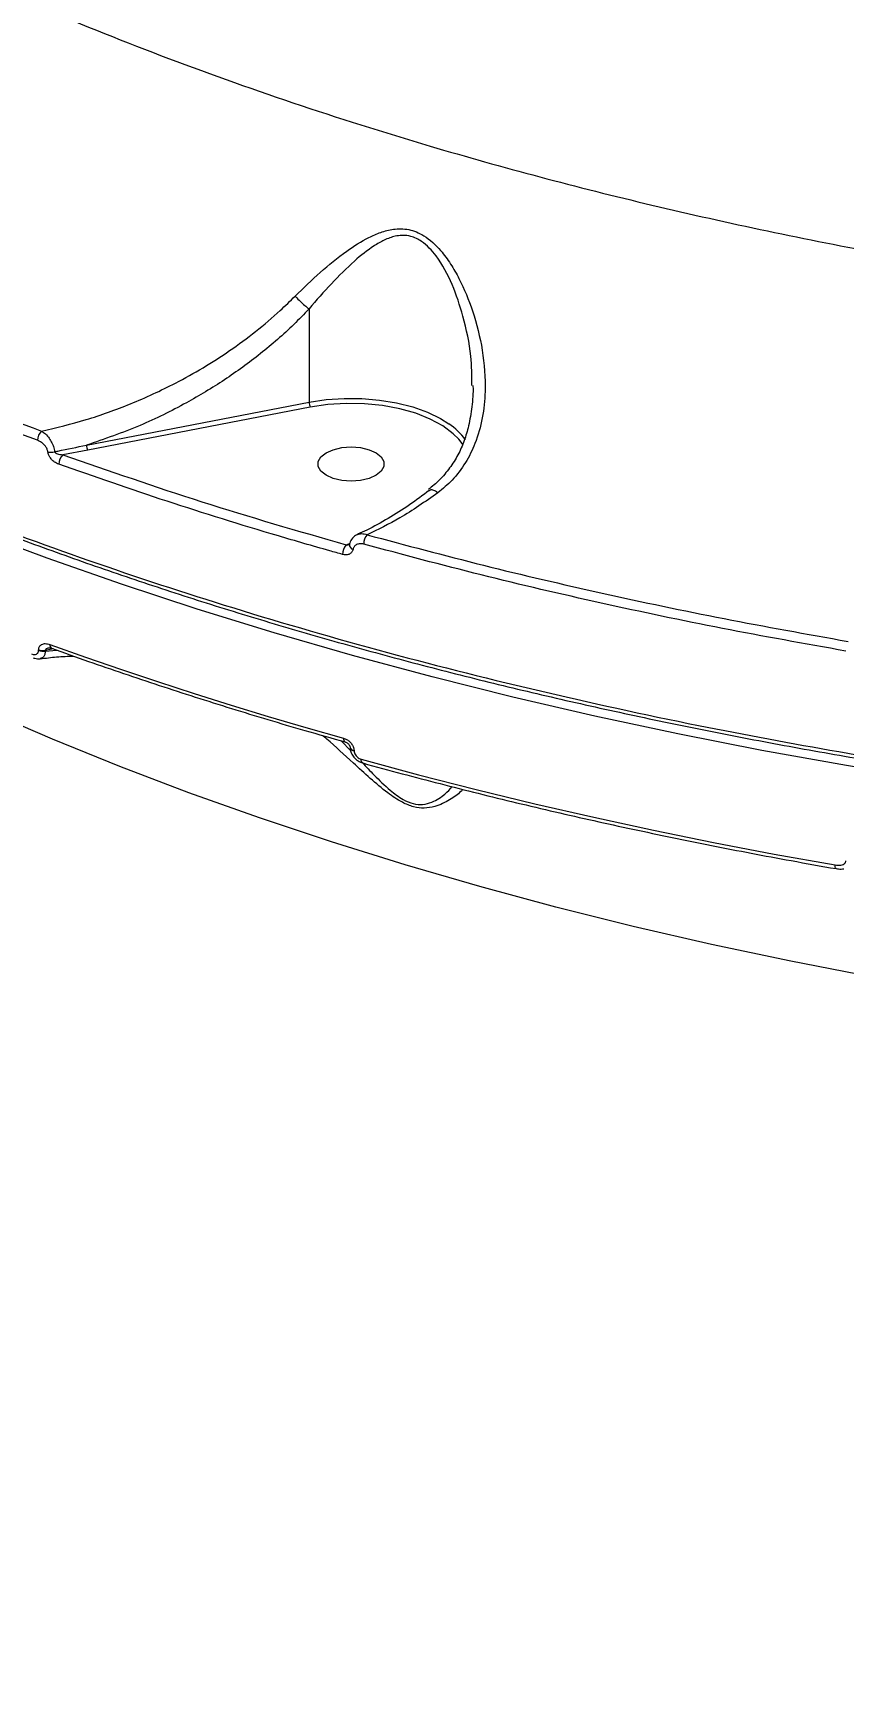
# Model space of a CAD drawing. Header units: millimetres. Extents: x -6523 to 7556, y -5559 to 6101.
# Drawn here: x 1234 to 1344, y -1159.7 to -933.8 of the extents above; entities that cross this region are included whole.
import ezdxf

# ---------------------------------------------------------------- set-up
doc = ezdxf.new("R2010")
doc.units = ezdxf.units.MM
for name, color, linetype in [('DIKOM_ОБЪЕКТ', 7, 'Continuous'), ('DIKOM_РАЗМЕР_ЗОНА', 7, 'Continuous'), ('DIKOM_РАЗМЕР_ОБЪЕКТА', 7, 'Continuous')]:
    doc.layers.add(name, color=color, linetype=linetype)
doc.styles.add('style1', font='arial.ttf', dxfattribs={"width": 0.8})
doc.dimstyles.new('1-50', dxfattribs={"dimtxt": 300, "dimasz": 200, "dimexe": 100, "dimexo": 0, "dimgap": 100, "dimtad": 1, "dimtxsty": 'style1', "dimcen": 200, "dimclrd": 7, "dimclre": 7, "dimclrt": 7, "dimadec": 1, "dimazin": 2, "dimtfac": 1, "dimtmove": 0, "dimatfit": 2, "dimfxl": 0, "dimlwd": 25, "dimlwe": 18, "dimarcsym": 0})

# ---------------------------------------------------------------- blocks, each defined once
blk = doc.blocks.new('*D10')
at = {"layer": 'Defpoints', "color": 0, "transparency": 16777216}
for p in [(-1823.23, 4314.24), (3842.01, -3170.82), (6537.88, -3170.82)]:
    blk.add_point(p, dxfattribs=at)
at = {"layer": 'DIKOM_РАЗМЕР_ОБЪЕКТА', "color": 7, "lineweight": 18, "transparency": 16777216}
for p, q in [((-1823.23, 4314.24), (6637.88, 4314.24)), ((3842.01, -3170.82), (6637.88, -3170.82))]:
    blk.add_line(p, q, dxfattribs=at)
at = {"layer": 'DIKOM_РАЗМЕР_ОБЪЕКТА', "color": 7, "lineweight": 25, "transparency": 16777216}
blk.add_line((6537.88, 3914.24), (6537.88, -2770.82), dxfattribs=at)
at = {"layer": 'DIKOM_РАЗМЕР_ОБЪЕКТА', "color": 7, "transparency": 16777216}
for points in [[(6471.22, 3914.24), (6604.55, 3914.24), (6537.88, 4314.24)], [(6471.22, -2770.82), (6604.55, -2770.82), (6537.88, -3170.82)]]:
    blk.add_solid(points, dxfattribs=at)
at = {"layer": 'DIKOM_РАЗМЕР_ОБЪЕКТА', "color": 7, "transparency": 16777216, "insert": (6304.71, 207.11), "char_height": 300, "attachment_point": 5, "rotation": 90, "style": 'style1'}
blk.add_mtext('7500', dxfattribs=at)
blk = doc.blocks.new('*D11')
at = {"layer": 'Defpoints', "color": 0, "transparency": 16777216}
for p in [(-5022.71, -299.32), (4115.33, -1753.09), (4115.33, -4391.39)]:
    blk.add_point(p, dxfattribs=at)
at = {"layer": 'DIKOM_РАЗМЕР_ОБЪЕКТА', "color": 7, "lineweight": 18, "transparency": 16777216}
for p, q in [((-5022.71, -299.32), (-5022.71, -4491.39)), ((4115.33, -1753.09), (4115.33, -4491.39))]:
    blk.add_line(p, q, dxfattribs=at)
at = {"layer": 'DIKOM_РАЗМЕР_ОБЪЕКТА', "color": 7, "lineweight": 25, "transparency": 16777216}
blk.add_line((-4622.71, -4391.39), (3715.33, -4391.39), dxfattribs=at)
at = {"layer": 'DIKOM_РАЗМЕР_ОБЪЕКТА', "color": 7, "transparency": 16777216}
for points in [[(-4622.71, -4324.73), (-4622.71, -4458.06), (-5022.71, -4391.39)], [(3715.33, -4324.73), (3715.33, -4458.06), (4115.33, -4391.39)]]:
    blk.add_solid(points, dxfattribs=at)
at = {"layer": 'DIKOM_РАЗМЕР_ОБЪЕКТА', "color": 7, "transparency": 16777216, "insert": (-175.12, -4158.22), "char_height": 300, "attachment_point": 5, "style": 'style1'}
blk.add_mtext('9150', dxfattribs=at)
blk = doc.blocks.new('*D12')
at = {"layer": 'Defpoints', "color": 0, "transparency": 16777216}
for p in [(-6522.71, -395.62), (6102.86, -1877.31), (6102.86, -5458.89)]:
    blk.add_point(p, dxfattribs=at)
at = {"layer": 'DIKOM_РАЗМЕР_ЗОНА', "color": 7, "lineweight": 18, "transparency": 16777216}
for p, q in [((-6522.71, -395.62), (-6522.71, -5558.89)), ((6102.86, -1877.31), (6102.86, -5558.89))]:
    blk.add_line(p, q, dxfattribs=at)
at = {"layer": 'DIKOM_РАЗМЕР_ЗОНА', "color": 7, "lineweight": 25, "transparency": 16777216}
blk.add_line((-6122.71, -5458.89), (5702.86, -5458.89), dxfattribs=at)
at = {"layer": 'DIKOM_РАЗМЕР_ЗОНА', "color": 7, "transparency": 16777216}
for points in [[(-6122.71, -5392.23), (-6122.71, -5525.56), (-6522.71, -5458.89)], [(5702.86, -5392.23), (5702.86, -5525.56), (6102.86, -5458.89)]]:
    blk.add_solid(points, dxfattribs=at)
at = {"layer": 'DIKOM_РАЗМЕР_ЗОНА', "color": 7, "transparency": 16777216, "insert": (78.38, -5225.72), "char_height": 300, "attachment_point": 5, "style": 'style1'}
blk.add_mtext('12600', dxfattribs=at)
blk = doc.blocks.new('*D13')
at = {"layer": 'Defpoints', "color": 0, "transparency": 16777216}
for p in [(-2358.18, 6101.03), (4341.71, -4605.15), (7455.88, -4605.15)]:
    blk.add_point(p, dxfattribs=at)
at = {"layer": 'DIKOM_РАЗМЕР_ЗОНА', "color": 7, "lineweight": 18, "transparency": 16777216}
for p, q in [((-2358.18, 6101.03), (7555.88, 6101.03)), ((4341.71, -4605.15), (7555.88, -4605.15))]:
    blk.add_line(p, q, dxfattribs=at)
at = {"layer": 'DIKOM_РАЗМЕР_ЗОНА', "color": 7, "lineweight": 25, "transparency": 16777216}
blk.add_line((7455.88, 5701.03), (7455.88, -4205.15), dxfattribs=at)
at = {"layer": 'DIKOM_РАЗМЕР_ЗОНА', "color": 7, "transparency": 16777216}
for points in [[(7389.22, 5701.03), (7522.55, 5701.03), (7455.88, 6101.03)], [(7389.22, -4205.15), (7522.55, -4205.15), (7455.88, -4605.15)]]:
    blk.add_solid(points, dxfattribs=at)
at = {"layer": 'DIKOM_РАЗМЕР_ЗОНА', "color": 7, "transparency": 16777216, "insert": (7222.71, 375.61), "char_height": 300, "attachment_point": 5, "rotation": 90, "style": 'style1'}
blk.add_mtext('10700', dxfattribs=at)

msp = doc.modelspace()

# ---------------------------------------------------------------- linework, layer by layer
at = {"layer": 'DIKOM_ОБЪЕКТ', "color": 7, "linetype": 'Continuous', "lineweight": 15}
for p, q in [((1271.414, -971.271), (1271.414, -983.923)), ((1241.196, -989.767), (1271.414, -983.923)), ((1271.587, -984.594), (1241.372, -990.436)), ((1241.372, -990.436), (1238.012, -991.075)), ((1276.448, -1003.305), (1276.926, -1003.1)), ((1234.715, -1017.651), (1234.715, -1017.563)), ((1236.721, -1017.436), (1235.615, -1017.63)), ((1235.615, -1017.718), (1237.18, -1017.599)), ((1235.615, -1017.63), (1235.615, -1017.718)), ((1275.779, -1029.915), (1277.071, -1031.255)), ((1276.992, -1030.785), (1276.992, -1030.813)), ((1277.517, -1031.238), (1277.517, -1031.266))]:
    msp.add_line(p, q, dxfattribs=at)
at = {"layer": 'DIKOM_ОБЪЕКТ', "color": 7, "linetype": 'Continuous', "lineweight": 15, "flags": 128}
for points in [[(1271.414, -983.923), (1273.75, -983.578), (1276.159, -983.413), (1278.589, -983.432), (1280.987, -983.635), (1283.301, -984.017), (1285.481, -984.57), (1287.48, -985.282), (1289.254, -986.137), (1290.402, -986.853)], [(1291.732, -988.966), (1290.978, -988.204), (1289.57, -987.148), (1287.862, -986.217), (1285.895, -985.434), (1283.715, -984.817), (1281.377, -984.382), (1278.935, -984.138), (1276.45, -984.092), (1273.981, -984.245), (1271.587, -984.594)], [(1292.273, -989.677), (1292.05, -989.36), (1291.732, -988.966)], [(1277.122, -994.643), (1275.854, -994.549), (1274.689, -994.275), (1273.721, -993.843), (1273.029, -993.288), (1272.668, -992.655), (1272.668, -991.996), (1273.029, -991.363), (1273.721, -990.808), (1274.689, -990.376), (1275.854, -990.102), (1277.122, -990.008), (1278.39, -990.102), (1279.555, -990.376), (1280.523, -990.808), (1281.215, -991.363), (1281.576, -991.996), (1281.576, -992.655), (1281.215, -993.288), (1280.523, -993.843), (1279.555, -994.275), (1278.39, -994.549), (1277.122, -994.643)], [(1476.119, -1044.37), (1463.932, -1044.264), (1451.756, -1043.976), (1439.601, -1043.506), (1427.478, -1042.854), (1415.397, -1042.022), (1403.367, -1041.009), (1391.4, -1039.817), (1379.505, -1038.447), (1367.692, -1036.899), (1355.971, -1035.176), (1344.352, -1033.278), (1332.846, -1031.207), (1321.46, -1028.965), (1310.206, -1026.554), (1299.092, -1023.976), (1288.129, -1021.233), (1277.324, -1018.327), (1266.688, -1015.261), (1256.229, -1012.037), (1245.956, -1008.658), (1235.878, -1005.127), (1226.003, -1001.447)], [(1236.237, -1016.828), (1241.065, -1018.543), (1245.94, -1020.224), (1250.859, -1021.869), (1255.823, -1023.479), (1260.83, -1025.053), (1265.879, -1026.59), (1270.97, -1028.092), (1276.1, -1029.556)], [(1415.274, -1071.019), (1403.807, -1069.957), (1392.407, -1068.716), (1381.086, -1067.296), (1369.855, -1065.699), (1358.723, -1063.926), (1347.702, -1061.979), (1336.801, -1059.86), (1326.03, -1057.571), (1315.401, -1055.114), (1304.921, -1052.491), (1294.602, -1049.704), (1284.453, -1046.757), (1274.482, -1043.651), (1264.701, -1040.391), (1255.117, -1036.978), (1245.739, -1033.416), (1236.577, -1029.709), (1227.638, -1025.86)], [(1278.489, -1032.416), (1286.262, -1034.511), (1294.118, -1036.522), (1302.054, -1038.449), (1310.067, -1040.289), (1318.152, -1042.043), (1326.307, -1043.709), (1334.527, -1045.288), (1342.81, -1046.777)], [(1278.695, -1032.926), (1278.681, -1032.921), (1278.615, -1032.878), (1278.561, -1032.803), (1278.521, -1032.698), (1278.497, -1032.567), (1278.489, -1032.416)], [(1342.959, -1047.275), (1342.94, -1047.269), (1342.896, -1047.23), (1342.859, -1047.159), (1342.832, -1047.057), (1342.816, -1046.928), (1342.81, -1046.777)]]:
    msp.add_lwpolyline(points, dxfattribs=at)
at = {"layer": 'DIKOM_ОБЪЕКТ', "color": 7, "linetype": 'Continuous', "lineweight": 15}
for centre, radius, start, end in [((1272.745, -983.938), 1.331, 179.38435, 209.53528), ((1285.238, -994.451), 9.186, 36.12344, 55.79691), ((1236.293, -989.126), 1.743, 133.15708, 179.1744), ((1236.31, -988.588), 2.137, 260.79064, 285.56075), ((1239.172, -992.36), 1.732, 132.09321, 179.53982), ((1242.507, -989.781), 1.311, 179.392, 210.01078), ((1280.899, -1003.214), 2.062, 141.38157, 179.77972), ((1277.968, -1004.603), 1.999, 139.4933, 180.05016), ((1277.573, -1003.247), 0.691, 182.14412, 254.41128), ((1235.295, -1015.848), 1.81, 251.31394, 280.16741), ((1235.295, -1015.938), 1.809, 251.30121, 280.18013), ((1236.75, -1016.908), 0.52, 171.10924, 237.47868), ((1276.602, -1029.649), 0.511, 169.52796, 234.87525), ((1277.57, -1030.647), 0.594, 193.12566, 264.85358), ((1277.571, -1030.671), 0.597, 193.92581, 264.72385)]:
    msp.add_arc(centre, radius, start, end, dxfattribs=at)
for points, knots in [([(1095.22, -776.293), (1095.232, -778.817), (1095.262, -785.049), (1096.606, -794.964), (1099.142, -805.994), (1102.921, -817.034), (1107.935, -828.044), (1114.21, -838.986), (1121.595, -849.606), (1130.037, -859.876), (1139.456, -869.776), (1150.018, -879.48), (1161.734, -888.946), (1174.593, -898.134), (1188.298, -906.835), (1202.78, -915.031), (1217.954, -922.717), (1234.079, -930.025), (1251.141, -936.913), (1269.101, -943.345), (1286.349, -948.797), (1302.67, -953.381), (1317.943, -957.228), (1333.573, -960.727), (1349.507, -963.863), (1365.669, -966.626), (1382.073, -969.009), (1398.702, -971.042), (1409.946, -972.072), (1415.567, -972.587)], [0, 0, 0, 0, 0.0269365, 0.0664876, 0.1060695, 0.1456206, 0.186327, 0.2270668, 0.2677729, 0.3071935, 0.3466441, 0.3860646, 0.426635, 0.4672388, 0.5078094, 0.5471363, 0.5864932, 0.6258202, 0.6662927, 0.7067989, 0.7472716, 0.7786852, 0.8100984, 0.8417628, 0.8734268, 0.9049435, 0.93646, 0.96823, 1, 1, 1, 1]), ([(1067.672, -874.183), (1068.208, -875.491), (1070.347, -880.712), (1075.371, -889.686), (1082.8, -901.171), (1091.651, -912.518), (1101.81, -923.695), (1113.086, -934.454), (1125.405, -944.768), (1138.682, -954.621), (1153.135, -964.173), (1168.762, -973.376), (1185.537, -982.19), (1203.091, -990.421), (1221.344, -998.053), (1240.205, -1005.087), (1259.981, -1011.636), (1280.643, -1017.657), (1302.136, -1023.114), (1323.065, -1027.685), (1343.272, -1031.465), (1362.642, -1034.551), (1382.347, -1037.163), (1402.338, -1039.285), (1422.399, -1040.897), (1442.43, -1041.993), (1460.298, -1042.556), (1471.541, -1042.626), (1476.119, -1042.654)], [0, 0, 0, 0, 0.0137841, 0.0550017, 0.0961877, 0.1385698, 0.1809865, 0.2233689, 0.2645547, 0.3057723, 0.3469582, 0.3893404, 0.431757, 0.4741392, 0.5153252, 0.5565428, 0.5977286, 0.640111, 0.6825276, 0.7249095, 0.760756, 0.7966441, 0.8325322, 0.8687603, 0.9049887, 0.9402992, 0.9756893, 1, 1, 1, 1]), ([(1067.613, -874.485), (1067.813, -874.962), (1068.83, -877.385), (1070.966, -881.707), (1074.027, -887.441), (1077.407, -893.109), (1081.075, -898.716), (1085.041, -904.264), (1089.303, -909.755), (1093.863, -915.188), (1098.722, -920.567), (1103.881, -925.891), (1109.344, -931.164), (1115.101, -936.375), (1121.127, -941.504), (1127.402, -946.528), (1133.913, -951.44), (1140.659, -956.241), (1147.644, -960.932), (1154.868, -965.516), (1162.334, -969.995), (1170.044, -974.369), (1177.999, -978.64), (1186.203, -982.808), (1194.659, -986.876), (1203.358, -990.838), (1212.27, -994.682), (1221.36, -998.391), (1230.604, -1001.954), (1239.998, -1005.372), (1249.546, -1008.646), (1259.251, -1011.778), (1269.115, -1014.769), (1279.142, -1017.62), (1289.333, -1020.332), (1299.693, -1022.905), (1310.224, -1025.34), (1320.925, -1027.636), (1331.765, -1029.787), (1342.701, -1031.783), (1353.694, -1033.617), (1364.734, -1035.287), (1375.826, -1036.796), (1386.974, -1038.143), (1398.181, -1039.331), (1409.45, -1040.358), (1420.786, -1041.226), (1432.189, -1041.935), (1443.665, -1042.485), (1455.216, -1042.871), (1466.044, -1043.098), (1473.021, -1043.12), (1476.121, -1043.13)], [0, 0, 0, 0, 0.0050089, 0.0254361, 0.045783, 0.0660727, 0.0863284, 0.1065727, 0.1268271, 0.1471078, 0.1674373, 0.1878384, 0.2083332, 0.2289378, 0.2495476, 0.2700462, 0.2904527, 0.3107901, 0.3310812, 0.3513489, 0.3716164, 0.3919015, 0.4122246, 0.4326089, 0.4530771, 0.473652, 0.4942678, 0.5147984, 0.5352285, 0.5555809, 0.5758794, 0.5961468, 0.6164061, 0.6366783, 0.6569812, 0.6773377, 0.6977713, 0.7183047, 0.7389178, 0.7594862, 0.7799395, 0.8003083, 0.8206163, 0.8408862, 0.8611415, 0.8814047, 0.901692, 0.9220266, 0.9424306, 0.9629283, 0.9835286, 1, 1, 1, 1]), ([(1168.603, -957.712), (1173.661, -960.462), (1183.778, -965.963), (1200.065, -973.699), (1217.084, -981.073), (1229.095, -985.594), (1235.101, -987.855)], [0, 0, 0, 0, 0.2485957, 0.4971915, 0.7485958, 1, 1, 1, 1]), ([(1234.55, -989.101), (1228.597, -986.862), (1216.692, -982.382), (1199.686, -975.027), (1183.286, -967.252), (1173.031, -961.677), (1167.903, -958.89)], [0, 0, 0, 0, 0.24859581, 0.49719057, 0.74859596, 1, 1, 1, 1]), ([(1269.523, -969.522), (1270.649, -968.428), (1272.922, -966.217), (1276.251, -963.526), (1279.008, -961.757), (1281.143, -960.814), (1282.947, -960.34), (1284.968, -960.358), (1287.266, -961.307), (1289.152, -963.074), (1290.661, -965.142), (1292.198, -967.844), (1293.801, -971.746), (1295.083, -976.927), (1295.452, -981.853), (1295.023, -986.108), (1294.117, -989.37), (1292.703, -992.207), (1291.008, -994.478), (1289.562, -995.68), (1288.896, -996.234)], [0, 0, 0, 0, 0.0753137, 0.1521177, 0.213183, 0.2441339, 0.2756874, 0.3129837, 0.3506, 0.4012225, 0.4378753, 0.4745862, 0.550791, 0.6403388, 0.7326456, 0.7929992, 0.8549398, 0.9047738, 0.9561045, 1, 1, 1, 1]), ([(1293.529, -981.66), (1293.515, -980.338), (1293.481, -977.18), (1292.464, -972.556), (1290.963, -967.925), (1289.309, -964.827), (1287.765, -962.961), (1286.639, -961.981), (1285.639, -961.502), (1284.429, -961.23), (1283.17, -961.295), (1281.612, -961.873), (1279.747, -962.959), (1277.339, -964.902), (1274.421, -967.787), (1272.4, -970.083), (1271.412, -971.261), (1271.411, -971.262)], [0, 0, 0, 0, 0.0956131, 0.2283958, 0.335182, 0.4412761, 0.4753915, 0.5093796, 0.5501712, 0.5581215, 0.6068381, 0.6495418, 0.6924076, 0.7791519, 0.8895042, 0.9998845, 1, 1, 1, 1]), ([(1235.101, -987.855), (1237.123, -987.373), (1241.19, -986.404), (1247.292, -984.202), (1253.873, -981.179), (1259.543, -977.793), (1264.195, -974.357), (1267.152, -971.858), (1268.854, -970.181), (1269.523, -969.522)], [0, 0, 0, 0, 0.1610261, 0.3238583, 0.4936638, 0.7083224, 0.8185418, 0.9287379, 1, 1, 1, 1]), ([(1271.414, -971.271), (1270.732, -971.976), (1268.661, -974.114), (1264.865, -977.402), (1259.973, -980.961), (1254.51, -984.246), (1248.259, -987.338), (1243.64, -988.926), (1241.196, -989.767)], [0, 0, 0, 0, 0.0822934, 0.2495025, 0.4173013, 0.5846554, 0.7802055, 1, 1, 1, 1]), ([(1269.523, -969.522), (1269.553, -969.555), (1269.762, -969.779), (1270.197, -970.215), (1270.837, -970.802), (1271.22, -971.109), (1271.411, -971.262)], [0, 0, 0, 0, 0.0544829, 0.3766863, 0.6883344, 1, 1, 1, 1]), ([(1271.411, -971.262), (1271.412, -971.263), (1271.414, -971.265), (1271.414, -971.268), (1271.414, -971.27), (1271.414, -971.271)], [0, 0, 0, 0, 0.3347822, 0.7879953, 1, 1, 1, 1]), ([(1293.66, -981.658), (1293.662, -981.69), (1293.712, -982.668), (1293.539, -984.525), (1293.135, -987.002), (1292.506, -989.194), (1291.662, -991.102), (1290.525, -992.892), (1289.196, -994.485), (1288.128, -995.375), (1287.625, -995.794)], [0, 0, 0, 0, 0.0057184, 0.1754367, 0.338115, 0.4684153, 0.6029679, 0.7386092, 0.8769514, 1, 1, 1, 1]), ([(1235.968, -990.697), (1235.936, -990.561), (1235.873, -990.288), (1235.629, -989.888), (1235.291, -989.523), (1234.914, -989.254), (1234.655, -989.145), (1234.55, -989.101)], [0, 0, 0, 0, 0.1920652, 0.3836043, 0.5901908, 0.8341227, 1, 1, 1, 1]), ([(1235.101, -987.855), (1235.23, -987.939), (1235.552, -988.148), (1236.021, -988.64), (1236.444, -989.282), (1236.753, -989.968), (1236.839, -990.418), (1236.883, -990.647)], [0, 0, 0, 0, 0.1576828, 0.3931711, 0.5991562, 0.7967283, 1, 1, 1, 1]), ([(1237.441, -992.346), (1237.332, -992.301), (1237.061, -992.189), (1236.668, -991.908), (1236.318, -991.529), (1236.065, -991.117), (1236, -990.837), (1235.968, -990.697)], [0, 0, 0, 0, 0.1654966, 0.4120009, 0.6200504, 0.8097424, 1, 1, 1, 1]), ([(1236.883, -990.647), (1237.031, -990.617), (1238.469, -990.332), (1239.907, -990.034), (1241.196, -989.767)], [0, 0, 0, 0, 0.1029303, 1, 1, 1, 1]), ([(1236.883, -990.647), (1236.896, -990.674), (1236.918, -990.722), (1237.007, -990.808), (1237.166, -990.903), (1237.433, -990.996), (1237.725, -991.054), (1237.928, -991.069), (1238.012, -991.075)], [0, 0, 0, 0, 0.078999, 0.1355799, 0.3029514, 0.5191068, 0.8022386, 1, 1, 1, 1]), ([(1238.012, -991.075), (1244.248, -993.244), (1256.74, -997.588), (1269.873, -1001.398), (1276.448, -1003.305)], [0, 0, 0, 0, 0.49926902, 1, 1, 1, 1]), ([(1275.969, -1004.605), (1275.385, -1004.44), (1272.461, -1003.616), (1264.441, -1001.28), (1252.064, -997.447), (1242.318, -994.047), (1237.441, -992.346)], [0, 0, 0, 0, 0.0441417, 0.2207204, 0.6100135, 1, 1, 1, 1]), ([(1287.736, -995.911), (1286.84, -996.582), (1285.005, -997.959), (1282.166, -999.735), (1279.8, -1001.062), (1278.402, -1001.68), (1277.973, -1001.869)], [0, 0, 0, 0, 0.280496, 0.5750879, 0.8696774, 1, 1, 1, 1]), ([(1288.896, -996.234), (1288.866, -996.212), (1288.677, -996.076), (1288.324, -995.885), (1287.941, -995.793), (1287.805, -995.901), (1287.75, -995.945)], [0, 0, 0, 0, 0.05918591, 0.3798481, 0.74846894, 1, 1, 1, 1]), ([(1288.896, -996.234), (1287.185, -997.432), (1284.033, -999.64), (1280.777, -1001.209), (1279.288, -1001.927)], [0, 0, 0, 0, 0.5425428, 1, 1, 1, 1]), ([(1277.979, -1001.91), (1277.947, -1001.919), (1277.679, -1001.994), (1277.279, -1002.391), (1276.936, -1002.881), (1276.912, -1003.215), (1276.908, -1003.278)], [0, 0, 0, 0, 0.0538053, 0.459418, 0.8986394, 1, 1, 1, 1]), ([(1277.988, -1001.91), (1278.17, -1001.845), (1278.559, -1001.706), (1279.035, -1001.85), (1279.288, -1001.927)], [0, 0, 0, 0, 0.467798, 1, 1, 1, 1]), ([(1279.288, -1001.927), (1284.531, -1003.332), (1295.018, -1006.141), (1311.212, -1009.919), (1327.701, -1013.399), (1338.949, -1015.409), (1344.573, -1016.415)], [0, 0, 0, 0, 0.249098, 0.4981957, 0.7490981, 1, 1, 1, 1]), ([(1277.387, -1003.913), (1277.346, -1004.038), (1277.258, -1004.305), (1276.929, -1004.572), (1276.481, -1004.7), (1276.14, -1004.637), (1275.969, -1004.605)], [0, 0, 0, 0, 0.2214143, 0.4743896, 0.7373188, 1, 1, 1, 1]), ([(1276.448, -1003.305), (1276.542, -1003.302), (1276.704, -1003.296), (1276.851, -1003.239), (1276.914, -1003.215)], [0, 0, 0, 0, 0.5781641, 1, 1, 1, 1]), ([(1278.837, -1003.206), (1278.662, -1003.174), (1278.313, -1003.111), (1277.854, -1003.243), (1277.517, -1003.515), (1277.428, -1003.787), (1277.387, -1003.913)], [0, 0, 0, 0, 0.263318, 0.526697, 0.7813504, 1, 1, 1, 1]), ([(1344.27, -1017.727), (1338.674, -1016.727), (1327.482, -1014.726), (1310.991, -1011.251), (1294.718, -1007.46), (1284.131, -1004.624), (1278.837, -1003.206)], [0, 0, 0, 0, 0.2490979, 0.4981963, 0.7490995, 1, 1, 1, 1]), ([(1233.749, -1018.118), (1233.888, -1018.156), (1234.134, -1018.221), (1234.431, -1018.154), (1234.623, -1018.004), (1234.707, -1017.82), (1234.713, -1017.69), (1234.715, -1017.651)], [0, 0, 0, 0, 0.3025697, 0.5346806, 0.7255391, 0.9170739, 1, 1, 1, 1]), ([(1233.988, -1018.624), (1234.061, -1018.653), (1234.353, -1018.769), (1234.687, -1018.828), (1234.917, -1018.76), (1234.923, -1018.758)], [0, 0, 0, 0, 0.2461232, 0.9813062, 1, 1, 1, 1]), ([(1234.715, -1017.563), (1234.718, -1017.504), (1234.729, -1017.3), (1234.864, -1017.011), (1235.177, -1016.774), (1235.645, -1016.672), (1236.027, -1016.773), (1236.237, -1016.828)], [0, 0, 0, 0, 0.0795992, 0.2757104, 0.4707778, 0.7104673, 1, 1, 1, 1]), ([(1235.615, -1017.718), (1235.609, -1017.797), (1235.591, -1018.055), (1235.467, -1018.408), (1235.229, -1018.693), (1235.014, -1018.726), (1234.913, -1018.742)], [0, 0, 0, 0, 0.1342008, 0.4418434, 0.7367622, 1, 1, 1, 1]), ([(1234.918, -1018.775), (1235.665, -1018.679), (1237.192, -1018.482), (1238.699, -1018.435), (1239.468, -1018.411)], [0, 0, 0, 0, 0.4897858, 1, 1, 1, 1]), ([(1236.179, -1017.303), (1236.109, -1017.314), (1235.955, -1017.337), (1235.782, -1017.41), (1235.672, -1017.495), (1235.623, -1017.562), (1235.617, -1017.609), (1235.615, -1017.63)], [0, 0, 0, 0, 0.29104578, 0.63397738, 0.77567175, 0.90559326, 1, 1, 1, 1]), ([(1236.186, -1017.297), (1236.193, -1017.295), (1236.214, -1017.292), (1236.342, -1017.298), (1236.447, -1017.342), (1236.473, -1017.353)], [0, 0, 0, 0, 0.3190192, 0.8321283, 1, 1, 1, 1]), ([(1236.471, -1017.347), (1238.132, -1017.94), (1242.95, -1019.662), (1251.06, -1022.408), (1260.854, -1025.537), (1269.29, -1028.075), (1274.481, -1029.548), (1276.308, -1030.067)], [0, 0, 0, 0, 0.1293311, 0.3750669, 0.620805, 0.8665369, 1, 1, 1, 1]), ([(1292.301, -1036.51), (1292.208, -1036.61), (1291.768, -1037.081), (1290.51, -1037.955), (1288.88, -1038.799), (1287.155, -1039.112), (1285.624, -1038.946), (1283.887, -1038.244), (1281.865, -1036.876), (1279.679, -1034.999), (1276.943, -1032.498), (1274.796, -1030.476), (1273.426, -1029.352), (1273.223, -1029.185)], [0, 0, 0, 0, 0.0339627, 0.1596078, 0.2876535, 0.3591814, 0.4200552, 0.481294, 0.5632413, 0.6727779, 0.785218, 0.968078, 1, 1, 1, 1]), ([(1276.1, -1029.556), (1276.235, -1029.604), (1276.524, -1029.707), (1276.926, -1030.003), (1277.254, -1030.384), (1277.474, -1030.814), (1277.502, -1031.096), (1277.517, -1031.238)], [0, 0, 0, 0, 0.1890375, 0.404498, 0.6068469, 0.803366, 1, 1, 1, 1]), ([(1276.311, -1030.072), (1276.337, -1030.079), (1276.418, -1030.098), (1276.583, -1030.189), (1276.752, -1030.329), (1276.876, -1030.478), (1276.951, -1030.615), (1276.986, -1030.718), (1276.992, -1030.777), (1276.992, -1030.782), (1276.992, -1030.783)], [0, 0, 0, 0, 0.0968714, 0.2952533, 0.4683479, 0.6152923, 0.7426219, 0.8573482, 0.9810701, 1, 1, 1, 1]), ([(1277.007, -1030.814), (1277.003, -1030.858), (1276.977, -1031.105), (1277.127, -1031.581), (1277.482, -1032.177), (1278.029, -1032.682), (1278.483, -1032.832), (1278.699, -1032.903)], [0, 0, 0, 0, 0.046752, 0.2640493, 0.5018948, 0.7633097, 1, 1, 1, 1]), ([(1277.517, -1031.266), (1277.526, -1031.362), (1277.546, -1031.554), (1277.696, -1031.847), (1277.92, -1032.109), (1278.197, -1032.312), (1278.396, -1032.383), (1278.489, -1032.416)], [0, 0, 0, 0, 0.19516297, 0.39014357, 0.59336343, 0.81110897, 1, 1, 1, 1]), ([(1278.629, -1032.875), (1279.162, -1033.44), (1280.351, -1034.704), (1282.171, -1036.456), (1283.991, -1037.848), (1285.569, -1038.525), (1286.945, -1038.613), (1288.457, -1038.162), (1289.815, -1037.272), (1290.542, -1036.479), (1290.856, -1036.137)], [0, 0, 0, 0, 0.1313273, 0.2931801, 0.4075289, 0.4902672, 0.5729596, 0.6733247, 0.8588137, 1, 1, 1, 1]), ([(1278.695, -1032.926), (1280.48, -1033.414), (1285.657, -1034.83), (1294.338, -1037.064), (1304.776, -1039.577), (1315.345, -1041.94), (1326.036, -1044.151), (1335.254, -1045.915), (1340.923, -1046.915), (1342.959, -1047.275)], [0, 0, 0, 0, 0.0864689, 0.2507637, 0.4150547, 0.5793451, 0.7436335, 0.9079158, 1, 1, 1, 1]), ([(1342.81, -1046.777), (1343.081, -1046.804), (1343.474, -1046.843), (1343.917, -1046.713), (1344.136, -1046.565), (1344.252, -1046.395), (1344.264, -1046.278), (1344.269, -1046.225)], [0, 0, 0, 0, 0.4300532, 0.6258295, 0.7881039, 0.905276, 1, 1, 1, 1]), ([(1342.96, -1047.263), (1343.068, -1047.284), (1343.407, -1047.353), (1343.746, -1047.314), (1343.976, -1047.288)], [0, 0, 0, 0, 0.3180576, 1, 1, 1, 1])]:
    msp.add_open_spline(points, degree=3, knots=knots, dxfattribs=at)

# ---------------------------------------------------------------- dimensions: what is measured, and where the dimension line sits
at = {"layer": 'DIKOM_РАЗМЕР_ЗОНА'}
dim = msp.add_linear_dim(base=(7455.882, -4605.145), p1=(-2358.182, 6101.03), p2=(4341.706, -4605.145), angle=90, text='10700', dimstyle='1-50', override={"dimasz": 400, "dimgap": 80}, dxfattribs=at)
dim.commit()
dim.dimension.update_dxf_attribs({"geometry": '*D13', "text_midpoint": (7455.882, 375.606), "dimtype": 160})
dim = msp.add_linear_dim(base=(6102.859, -5458.894), p1=(-6522.706, -395.616), p2=(6102.859, -1877.311), text='12600', dimstyle='1-50', override={"dimasz": 400, "dimgap": 80}, dxfattribs=at)
dim.commit()
dim.dimension.update_dxf_attribs({"geometry": '*D12', "text_midpoint": (78.382, -5458.894), "dimtype": 160})
at = {"layer": 'DIKOM_РАЗМЕР_ОБЪЕКТА'}
dim = msp.add_linear_dim(base=(6537.882, -3170.823), p1=(-1823.231, 4314.242), p2=(3842.008, -3170.823), angle=90, text='7500', dimstyle='1-50', override={"dimasz": 400, "dimgap": 80}, dxfattribs=at)
dim.commit()
dim.dimension.update_dxf_attribs({"geometry": '*D10', "text_midpoint": (6537.882, 207.106), "dimtype": 160})
dim = msp.add_linear_dim(base=(4115.332, -4391.394), p1=(-5022.706, -299.317), p2=(4115.332, -1753.089), text='9150', dimstyle='1-50', override={"dimasz": 400, "dimgap": 80}, dxfattribs=at)
dim.commit()
dim.dimension.update_dxf_attribs({"geometry": '*D11', "text_midpoint": (-175.118, -4391.394), "dimtype": 160})

doc.saveas('drawing.dxf')
